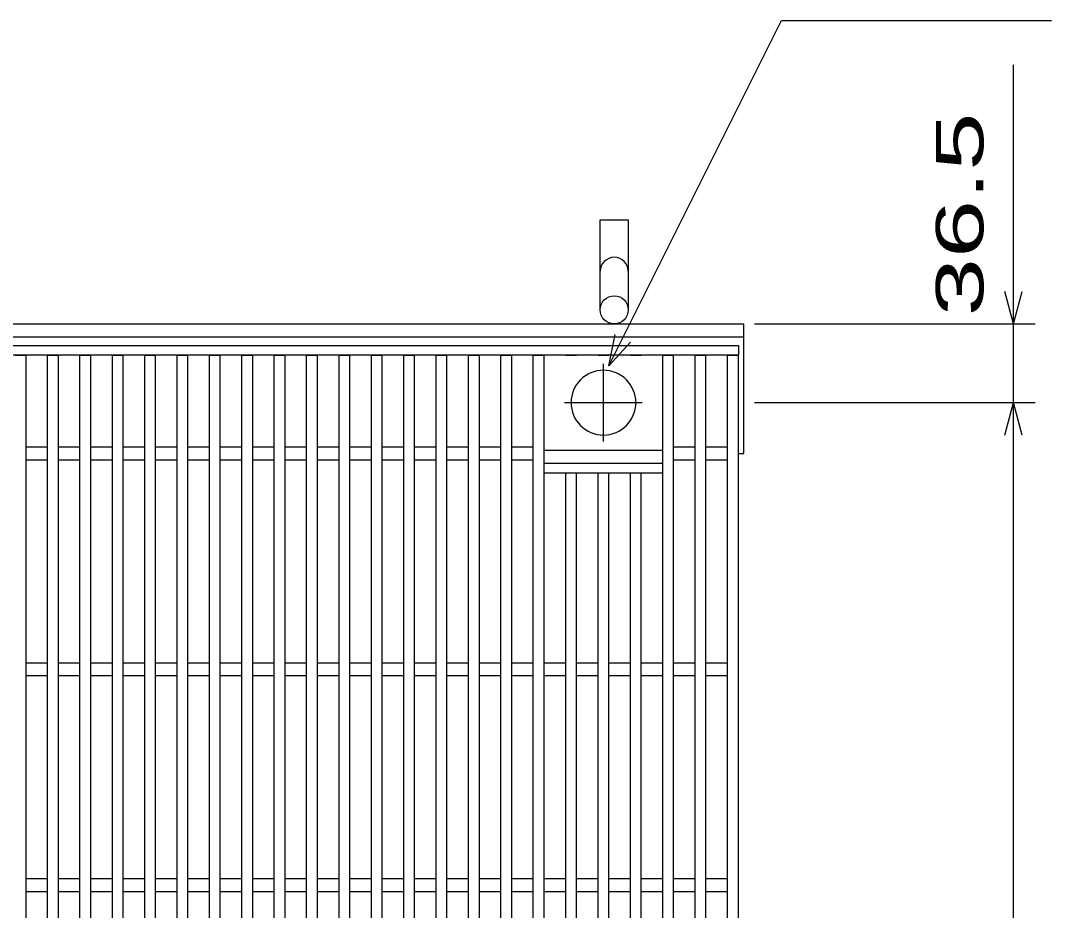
# Model space of a CAD drawing. Units: millimetres, scale not verified. Extents: x -1820 to 1731, y -1282 to 1054.
# Drawn here: x -685.5 to -208, y 187.2 to 599.5 of the extents above; entities that cross this region are included whole.
import ezdxf
from ezdxf.enums import TextEntityAlignment as Align

# ---------------------------------------------------------------- set-up
doc = ezdxf.new("R2010")
doc.units = ezdxf.units.MM
doc.header["$LTSCALE"] = 10
doc.linetypes.add('CHAIN', pattern=[18.5, 12, -1.5, 3.5, -1.5])
for name, color, linetype, lineweight in [('16', 3, 'Continuous', 25), ('19', 6, 'Continuous', 25), ('22', 4, 'Continuous', 25)]:
    doc.layers.add(name, color=color, linetype=linetype, lineweight=lineweight)
doc.styles.add('ベクトル', font='')
doc.styles.get('ベクトル').set_extended_font_data('ベクトル')

msp = doc.modelspace()

# ---------------------------------------------------------------- linework, layer by layer
at = {"layer": '16'}
for p, q in [((-1348, 449), (-353, 449)), ((-353, 449), (-353, 444.5)), ((-353, 444.5), (-1348, 444.5)), ((-688, 444.5), (-683, 444.5)), ((-683, -146.5), (-683, 444.5)), ((-673, -146.5), (-673, 444.5)), ((-673, 444.5), (-668, 444.5)), ((-668, -146.5), (-668, 444.5)), ((-658, -146.5), (-658, 444.5)), ((-658, 444.5), (-653, 444.5)), ((-653, -146.5), (-653, 444.5)), ((-643, -146.5), (-643, 444.5)), ((-643, 444.5), (-638, 444.5)), ((-638, -146.5), (-638, 444.5)), ((-628, -146.5), (-628, 444.5)), ((-628, 444.5), (-623, 444.5)), ((-623, -146.5), (-623, 444.5)), ((-613, -146.5), (-613, 444.5)), ((-613, 444.5), (-608, 444.5)), ((-608, -146.5), (-608, 444.5)), ((-598, -146.5), (-598, 444.5)), ((-598, 444.5), (-593, 444.5)), ((-593, -146.5), (-593, 444.5)), ((-583, -146.5), (-583, 444.5)), ((-583, 444.5), (-578, 444.5)), ((-578, -146.5), (-578, 444.5)), ((-568, -146.5), (-568, 444.5)), ((-568, 444.5), (-563, 444.5)), ((-563, -146.5), (-563, 444.5)), ((-553, -146.5), (-553, 444.5)), ((-553, 444.5), (-548, 444.5)), ((-548, -146.5), (-548, 444.5)), ((-538, -146.5), (-538, 444.5)), ((-538, 444.5), (-533, 444.5)), ((-533, -146.5), (-533, 444.5)), ((-523, -146.5), (-523, 444.5)), ((-523, 444.5), (-518, 444.5)), ((-518, -146.5), (-518, 444.5)), ((-508, -146.5), (-508, 444.5)), ((-508, 444.5), (-503, 444.5)), ((-503, -146.5), (-503, 444.5)), ((-493, -146.5), (-493, 444.5)), ((-493, 444.5), (-488, 444.5)), ((-488, -146.5), (-488, 444.5)), ((-478, -146.5), (-478, 444.5)), ((-478, 444.5), (-473, 444.5)), ((-473, -146.5), (-473, 444.5)), ((-463, -146.5), (-463, 444.5)), ((-463, 444.5), (-458, 444.5)), ((-458, -146.5), (-458, 444.5)), ((-448, -146.5), (-448, 444.5)), ((-448, 444.5), (-443, 444.5)), ((-443, -146.5), (-443, 444.5)), ((-433, 444.5), (-428, 444.5)), ((-418, 444.5), (-413, 444.5)), ((-403, 444.5), (-398, 444.5)), ((-388, -146.5), (-388, 444.5)), ((-388, 444.5), (-383, 444.5)), ((-383, -146.5), (-383, 444.5)), ((-373, -146.5), (-373, 444.5)), ((-373, 444.5), (-368, 444.5)), ((-368, -146.5), (-368, 444.5)), ((-358, -146.5), (-358, 444.5)), ((-358, 444.5), (-353, 444.5)), ((-353, -146.5), (-353, 444.5)), ((-683, 402), (-673, 402)), ((-668, 402), (-658, 402)), ((-653, 402), (-643, 402)), ((-638, 402), (-628, 402)), ((-623, 402), (-613, 402)), ((-608, 402), (-598, 402)), ((-593, 402), (-583, 402)), ((-578, 402), (-568, 402)), ((-563, 402), (-553, 402)), ((-548, 402), (-538, 402)), ((-533, 402), (-523, 402)), ((-518, 402), (-508, 402)), ((-503, 402), (-493, 402)), ((-488, 402), (-478, 402)), ((-473, 402), (-463, 402)), ((-458, 402), (-448, 402)), ((-383, 402), (-373, 402)), ((-368, 402), (-358, 402)), ((-443, 400.5), (-388, 400.5)), ((-683, 396), (-673, 396)), ((-668, 396), (-658, 396)), ((-653, 396), (-643, 396)), ((-638, 396), (-628, 396)), ((-623, 396), (-613, 396)), ((-608, 396), (-598, 396)), ((-593, 396), (-583, 396)), ((-578, 396), (-568, 396)), ((-563, 396), (-553, 396)), ((-548, 396), (-538, 396)), ((-533, 396), (-523, 396)), ((-518, 396), (-508, 396)), ((-503, 396), (-493, 396)), ((-488, 396), (-478, 396)), ((-473, 396), (-463, 396)), ((-458, 396), (-448, 396)), ((-443, 394.5), (-388, 394.5)), ((-443, 390), (-443, 394.5)), ((-388, 390), (-388, 394.5)), ((-383, 396), (-373, 396)), ((-368, 396), (-358, 396)), ((-443, 390), (-388, 390)), ((-433, -92), (-433, 390)), ((-428, -92), (-428, 390)), ((-418, -92), (-418, 390)), ((-413, -92), (-413, 390)), ((-403, -92), (-403, 390)), ((-398, -92), (-398, 390)), ((-683, 302), (-673, 302)), ((-668, 302), (-658, 302)), ((-653, 302), (-643, 302)), ((-638, 302), (-628, 302)), ((-623, 302), (-613, 302)), ((-608, 302), (-598, 302)), ((-593, 302), (-583, 302)), ((-578, 302), (-568, 302)), ((-563, 302), (-553, 302)), ((-548, 302), (-538, 302)), ((-533, 302), (-523, 302)), ((-518, 302), (-508, 302)), ((-503, 302), (-493, 302)), ((-488, 302), (-478, 302)), ((-473, 302), (-463, 302)), ((-458, 302), (-448, 302)), ((-443, 302), (-433, 302)), ((-428, 302), (-418, 302)), ((-413, 302), (-403, 302)), ((-398, 302), (-388, 302)), ((-383, 302), (-373, 302)), ((-368, 302), (-358, 302)), ((-683, 296), (-673, 296)), ((-668, 296), (-658, 296)), ((-653, 296), (-643, 296)), ((-638, 296), (-628, 296)), ((-623, 296), (-613, 296)), ((-608, 296), (-598, 296)), ((-593, 296), (-583, 296)), ((-578, 296), (-568, 296)), ((-563, 296), (-553, 296)), ((-548, 296), (-538, 296)), ((-533, 296), (-523, 296)), ((-518, 296), (-508, 296)), ((-503, 296), (-493, 296)), ((-488, 296), (-478, 296)), ((-473, 296), (-463, 296)), ((-458, 296), (-448, 296)), ((-443, 296), (-433, 296)), ((-428, 296), (-418, 296)), ((-413, 296), (-403, 296)), ((-398, 296), (-388, 296)), ((-383, 296), (-373, 296)), ((-368, 296), (-358, 296)), ((-683, 202), (-673, 202)), ((-668, 202), (-658, 202)), ((-653, 202), (-643, 202)), ((-638, 202), (-628, 202)), ((-623, 202), (-613, 202)), ((-608, 202), (-598, 202)), ((-593, 202), (-583, 202)), ((-578, 202), (-568, 202)), ((-563, 202), (-553, 202)), ((-548, 202), (-538, 202)), ((-533, 202), (-523, 202)), ((-518, 202), (-508, 202)), ((-503, 202), (-493, 202)), ((-488, 202), (-478, 202)), ((-473, 202), (-463, 202)), ((-458, 202), (-448, 202)), ((-443, 202), (-433, 202)), ((-428, 202), (-418, 202)), ((-413, 202), (-403, 202)), ((-398, 202), (-388, 202)), ((-383, 202), (-373, 202)), ((-368, 202), (-358, 202)), ((-683, 196), (-673, 196)), ((-668, 196), (-658, 196)), ((-653, 196), (-643, 196)), ((-638, 196), (-628, 196)), ((-623, 196), (-613, 196)), ((-608, 196), (-598, 196)), ((-593, 196), (-583, 196)), ((-578, 196), (-568, 196)), ((-563, 196), (-553, 196)), ((-548, 196), (-538, 196)), ((-533, 196), (-523, 196)), ((-518, 196), (-508, 196)), ((-503, 196), (-493, 196)), ((-488, 196), (-478, 196)), ((-473, 196), (-463, 196)), ((-458, 196), (-448, 196)), ((-443, 196), (-433, 196)), ((-428, 196), (-418, 196)), ((-413, 196), (-403, 196)), ((-398, 196), (-388, 196)), ((-383, 196), (-373, 196)), ((-368, 196), (-358, 196))]:
    msp.add_line(p, q, dxfattribs=at)
at = {"layer": '16', "linetype": 'CHAIN'}
for p, q in [((-415.5, 404.5), (-415.5, 440.5)), ((-433.5, 422.5), (-397.5, 422.5))]:
    msp.add_line(p, q, dxfattribs=at)
at = {"layer": '16'}
for start, end in [(90, 270), (270, 90)]:
    msp.add_arc((-415.5, 422.5), 15, start, end, dxfattribs=at)
at = {"layer": '19'}
for p, q in [((-417, 465.5), (-417, 507.12)), ((-417, 507.12), (-404, 507.12)), ((-404, 507.12), (-404, 465.5)), ((-1350.5, 459), (-350.5, 459)), ((-350.5, 399), (-350.5, 459)), ((-1350.5, 453), (-350.5, 453)), ((-353, 399), (-350.5, 399))]:
    msp.add_line(p, q, dxfattribs=at)
msp.add_circle((-410.5, 465.5), 6.5, dxfattribs=at)
msp.add_arc((-410.5, 483.34), 6.5, 0, 180, dxfattribs=at)
at = {"layer": '22'}
for p, q in [((-413, 439.5), (-333, 599.5)), ((-333, 599.5), (-208, 599.5)), ((-225.5, 459), (-225.5, 579)), ((-225.5, 459), (-229.5, 474)), ((-225.5, 459), (-221.5, 474)), ((-345.5, 459), (-215.5, 459)), ((-225.5, 422.5), (-225.5, 459)), ((-413, 439.5), (-410, 454.1)), ((-413, 439.5), (-403, 450.5)), ((-345.5, 422.5), (-215.5, 422.5)), ((-229.5, 407.5), (-225.5, 422.5)), ((-221.5, 407.5), (-225.5, 422.5)), ((-225.5, -124.5), (-225.5, 422.5))]:
    msp.add_line(p, q, dxfattribs=at)

# ---------------------------------------------------------------- texts
at = {"layer": '22', "color": 2, "style": 'ベクトル', "width": 1.65}
msp.add_text(' 36.5 ', height=21.99, rotation=90, dxfattribs=at).set_placement((-250.5, 449), align=Align.MIDDLE_LEFT)

doc.saveas('drawing.dxf')
